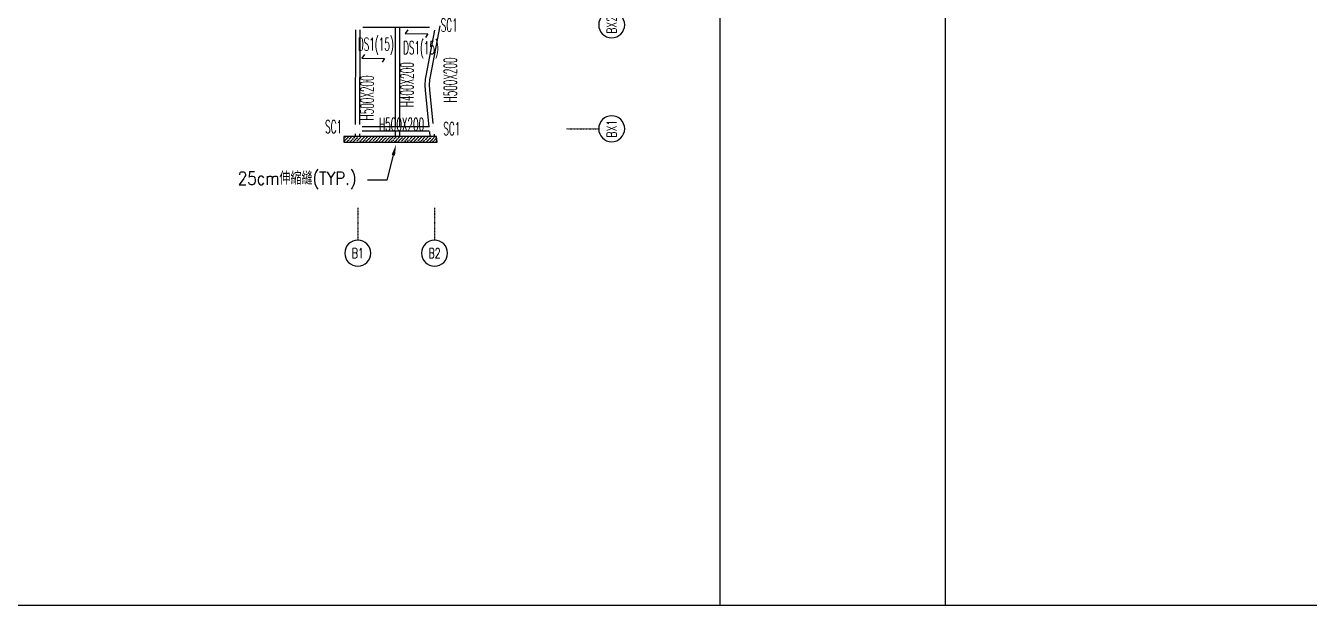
# Model space of a CAD drawing. Header units: centimetres. Extents: x -47768 to 194820, y -149527 to 141949.
# Drawn here: x 62401 to 68333, y -35476 to -32796 of the extents above; entities that cross this region are included whole.
import ezdxf
from ezdxf import colors
from ezdxf.entities.mleader import LeaderData, LeaderLine
from ezdxf.enums import TextEntityAlignment as Align
from ezdxf.math import Vec2, Vec3

# ---------------------------------------------------------------- set-up
doc = ezdxf.new("R2010")
doc.units = ezdxf.units.CM
doc.linetypes.add('PHANTOM2', pattern=[1.25, 0.625, -0.125, 0.125, -0.125, 0.125, -0.125])
doc.layers.get('0').update_dxf_attribs({"color": 8})
for name, color, linetype in [('0S-SB', 6, 'Continuous'), ('0S-SJ', 3, 'Continuous'), ('0S-伸縮縫', 4, 'Continuous'), ('1S-BN', 7, 'Continuous'), ('1S-CN', 2, 'Continuous'), ('1S-SJN', 3, 'Continuous'), ('1S-SN', 4, 'Continuous'), ('1S-TEXT', 7, 'Continuous'), ('grid2', 4, 'Continuous'), ('SJ', 3, 'Continuous')]:
    doc.layers.add(name, color=color, linetype=linetype)
doc.layers.add('0S-繪圖區', color=171, linetype='Continuous', plot=False)
doc.styles.add('ae', font='romans.shx', dxfattribs={"bigfont": 'chineset.shx'})
doc.styles.add('CHINA', font='romans.shx', dxfattribs={"width": 0.85, "bigfont": 'chineset.shx'})
doc.styles.add('ROMANS', font='simplex.shx', dxfattribs={"height": 4, "bigfont": 'chineset.shx'})

# ---------------------------------------------------------------- blocks, each defined once
blk = doc.blocks.new('*U149')
at = {"color": 0, "ltscale": 100}
for points in [[(-36.3, 27), (36.3, 27), (36.3, -27), (-36.3, -27)], [(22.253, -6.279), (36.3, -6.279), (36.3, -27), (22.253, -27)]]:
    blk.add_lwpolyline(points, close=True, dxfattribs=at)
blk = doc.blocks.new('*U150')
at = {"color": 0, "ltscale": 100}
blk.add_lwpolyline([(-36.3, 27), (36.3, 27), (36.3, -27), (-36.3, -27)], close=True, dxfattribs=at)
blk = doc.blocks.new('markt002')
blk.add_circle((0, 0), 0.5)
at = {"style": 'ROMANS', "width": 0.7}
blk.add_attdef('NO.', text='', height=0.375, dxfattribs=at).set_placement((0, 0), align=Align.MIDDLE)

msp = doc.modelspace()

# ---------------------------------------------------------------- hatches: boundary and pattern name
at = {"layer": '0S-伸縮縫', "ltscale": 100}
h = msp.add_hatch(dxfattribs=at)
h.set_pattern_fill('ANSI36', color=256, scale=83.3)
h.set_pattern_definition([(45, (-77389.383, -145170.376), (5.522062, 20.24756074), [26.03125, -5.20625, 0, -5.20625])])
h.paths.add_polyline_path([(64302.9544, -33333.7553), (64299.3496, -33308.7553), (63870.767, -33308.7553), (63871.654, -33333.7553)])

# ---------------------------------------------------------------- linework, layer by layer
at = {"layer": '0S-SB', "ltscale": 100}
for p, q in [((63958.3225, -32802.0307), (64267.4967, -32802.0307)), ((63925.5619, -32814.7093), (63923.3976, -33252.2947)), ((63945.5617, -32814.8082), (63943.3974, -33252.3936)), ((63955.8922, -33262.3439), (64265.177, -33262.3439)), ((63922.9212, -33295.0812), (63922.8536, -33308.7553)), ((63942.921, -33295.1802), (63942.8534, -33308.8543)), ((63955.8922, -33282.3439), (64265.177, -33282.3439))]:
    msp.add_line(p, q, dxfattribs=at)
for points in [[(64314.9873, -32796.793), (64269.612, -33030.9679, 0.07379287), (64266.8956, -33092.5583), (64282.9737, -33247.7358)], [(64290.6942, -32817.029), (64249.9772, -33027.1633, 0.07379287), (64247.0021, -33094.6195), (64264.5229, -33263.721)]]:
    msp.add_lwpolyline(points, format="xyb", dxfattribs=at)
for points in [[(64266.7644, -33285.3552), (64269.189, -33308.7553)], [(64288.1006, -33297.2181), (64289.296, -33308.7553)]]:
    msp.add_lwpolyline(points, dxfattribs=at)
at = {"layer": '0S-SJ', "ltscale": 100}
for p, q in [((64107.955, -33282.1493), (64107.955, -33308.7553)), ((64127.955, -33282.1493), (64127.955, -33308.7553))]:
    msp.add_line(p, q, dxfattribs=at)
at = {"layer": '0S-伸縮縫', "ltscale": 100}
msp.add_lwpolyline([(64302.9544, -33333.7553), (64299.3496, -33308.7553), (63870.767, -33308.7553), (63871.654, -33333.7553)], close=True, dxfattribs=at)
at = {"layer": '1S-SN', "ltscale": 5}
for points in [[(64166.3962, -32814.3664), (64155.0279, -32831.2134), (64259.5887, -32833.4138), (64248.2204, -32850.2608)], [(63966.3773, -32928.6859), (63955.0091, -32945.5329), (64059.5698, -32947.7332), (64048.2016, -32964.5802)]]:
    msp.add_lwpolyline(points, dxfattribs=at)
at = {"layer": 'grid2', "linetype": 'PHANTOM2', "ltscale": 0.1}
for p, q in [((64898.9593, -33272.1498), (65048.9593, -33272.1498)), ((63935.4096, -33637.3685), (63935.4096, -33787.3685)), ((64290.4096, -33637.3685), (64290.4096, -33787.3685))]:
    msp.add_line(p, q, dxfattribs=at)
at = {"layer": 'SJ', "ltscale": 100}
for p, q in [((64108.2188, -32807.1564), (64108.2188, -33262.3439)), ((64128.2188, -32807.1564), (64128.2188, -33262.3439))]:
    msp.add_line(p, q, dxfattribs=at)

# ---------------------------------------------------------------- block references
at = {"layer": '0S-繪圖區', "ltscale": 100, "xscale": 150, "yscale": 150, "zscale": 150}
msp.add_blockref('*U149', (63312.9703, -31425.5377), dxfattribs=at)
at = {"layer": '0S-繪圖區', "color": 11, "ltscale": 100, "xscale": 150, "yscale": 150, "zscale": 150}
msp.add_blockref('*U150', (71055.4228, -31425.5377), dxfattribs=at)
at = {"layer": 'grid2', "linetype": 'PHANTOM2', "ltscale": 0.1}
ref = msp.add_blockref('markt002', (65108.9593, -32791.9623), dxfattribs=dict(at, xscale=-119.9999999999999, yscale=119.9999999999999, zscale=119.9999999999999, rotation=270.0000000047226))
ref.add_attrib('NO.', 'BX2', dxfattribs={"layer": '0', "height": 45, "rotation": 450, "style": 'ROMANS', "width": 0.7}).set_placement((65108.9593, -32791.9623), align=Align.MIDDLE)
ref = msp.add_blockref('markt002', (65108.9593, -33272.1498), dxfattribs=dict(at, xscale=-119.9999999999999, yscale=119.9999999999999, zscale=119.9999999999999, rotation=270.0000000047226))
ref.add_attrib('NO.', 'BX1', dxfattribs={"layer": '0', "height": 45, "rotation": 450, "style": 'ROMANS', "width": 0.7}).set_placement((65108.9593, -33272.1498), align=Align.MIDDLE)
ref = msp.add_blockref('markt002', (63935.4096, -33847.3685), dxfattribs=dict(at, xscale=-119.9999999999999, yscale=119.9999999999999, zscale=119.9999999999999, rotation=180.0000000047261))
ref.add_attrib('NO.', 'B1', dxfattribs={"layer": '0', "height": 45, "rotation": 360, "style": 'ROMANS', "width": 0.7}).set_placement((63935.4096, -33847.3685), align=Align.MIDDLE)
ref = msp.add_blockref('markt002', (64290.4096, -33847.3685), dxfattribs=dict(at, xscale=-119.9999999999999, yscale=119.9999999999999, zscale=119.9999999999999, rotation=180.0000000047261))
ref.add_attrib('NO.', 'B2', dxfattribs={"layer": '0', "height": 45, "rotation": 360, "style": 'ROMANS', "width": 0.7}).set_placement((64290.4096, -33847.3685), align=Align.MIDDLE)

# ---------------------------------------------------------------- texts
at = {"layer": '1S-BN', "color": 7, "linetype": 'Continuous', "style": 'CHINA', "width": 0.5}
for p in [(64362.9907, -33046.6477), (63978.8384, -33129.6707)]:
    msp.add_text('H500X200', height=60, rotation=90, dxfattribs=at).set_placement(p, align=Align.MIDDLE)
msp.add_text('H500X200', height=60, dxfattribs=at).set_placement((64138.1698, -33252.3439), align=Align.MIDDLE)
at = {"layer": '1S-CN', "linetype": 'Continuous', "style": 'CHINA', "width": 0.5}
for p in [(64357.746, -32793.1396), (63823.8913, -33262.8677), (64369.8766, -33271.8076)]:
    msp.add_text('SC1', height=60, dxfattribs=at).set_placement(p, align=Align.MIDDLE)
at = {"layer": '1S-SJN', "linetype": 'Continuous', "style": 'CHINA', "width": 0.5}
msp.add_text('H400X200', height=60, rotation=90, dxfattribs=at).set_placement((64163.5259, -33068.5616), align=Align.MIDDLE)
at = {"layer": '1S-SN', "linetype": 'Continuous', "style": 'ae', "width": 0.5}
for p in [(63936.0563, -32911.1712), (64144.4654, -32927.52)]:
    msp.add_text('DS1(15)', height=60, dxfattribs=at).set_placement(p)

# ---------------------------------------------------------------- leaders
at = {"layer": '1S-TEXT', "color": 7, "linetype": 'Continuous'}
ml = msp.add_multileader_mtext('Standard', dxfattribs=at)
ml.set_content('25cm伸縮縫(TYP.)', color=7, style='CHINA')
ml.set_leader_properties(color=256, linetype='ByLayer', lineweight=-1)
ml.build(insert=Vec2(0, 0))
ml.multileader.update_dxf_attribs({"dogleg_length": 0.6, "arrow_head_size": 49.5, "scale": 150})
ctx = ml.context
ctx.base_point, ctx.scale, ctx.char_height, ctx.arrow_head_size, ctx.landing_gap_size, ctx.plane_origin = Vec3(63358.4976, -33510.6598), 150, 60, 49.5, 22.5, Vec3(63946.9231, -33426.2144)
notes = []
notes.append((ctx, [(0, (1, 1, 0), (64069.7976, -33510.6598), (-1, 0), 90, [(0, [(64112.1468, -33346.2527)], 0, [])])]))
ctx.mtext.insert, ctx.mtext.flow_direction = Vec3(63380.9976, -33470.7598), 5
for ctx, leaders in notes:
    for number, flags, end, landing, length, lines in leaders:
        leader = LeaderData()
        leader.index, (leader.has_last_leader_line, leader.has_dogleg_vector, leader.attachment_direction) = number, flags
        leader.last_leader_point, leader.dogleg_vector, leader.dogleg_length = Vec3(end), Vec3(landing), length
        for number, points, colour, breaks in lines:
            line = LeaderLine()
            line.index, line.vertices, line.color, line.breaks = number, Vec3.list(points), colors.encode_raw_color(colour), breaks
            leader.lines.append(line)
        ctx.leaders.append(leader)

doc.saveas('drawing.dxf')
